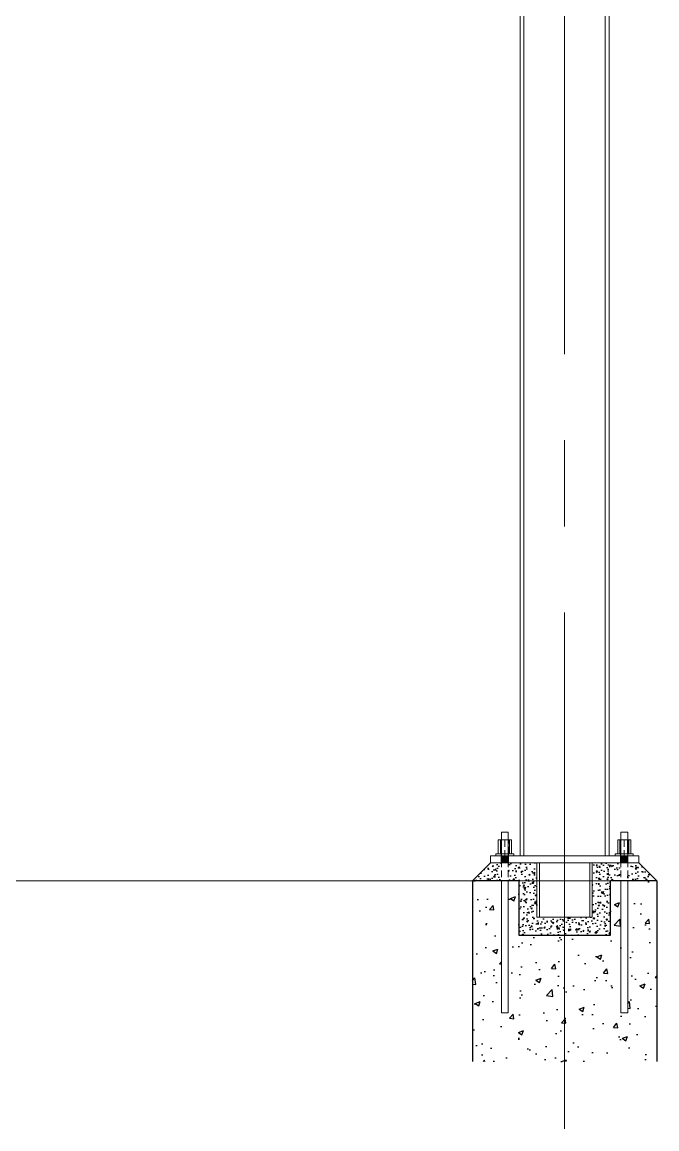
# Model space of a CAD drawing. Header units: metres. Extents: x 0 to 63075, y 0 to 44550.
# Drawn here: x 33126 to 34880, y 29196 to 32258 of the extents above; entities that cross this region are included whole.
import ezdxf

# ---------------------------------------------------------------- set-up
doc = ezdxf.new("R2010")
doc.units = ezdxf.units.M
doc.header["$LTSCALE"] = 75
doc.linetypes.add('CENTER2', pattern=[28.575, 19.05, -3.175, 3.175, -3.175])
doc.linetypes.add('DASHED2', pattern=[0.375, 0.25, -0.125])
for name, color, linetype in [('SC1', 7, 'CENTER2'), ('SDM', 7, 'Continuous'), ('SL1', 8, 'Continuous')]:
    doc.layers.add(name, color=color, linetype=linetype)

# ---------------------------------------------------------------- blocks, each defined once
blk = doc.blocks.new('A$C5138bbe7')
at = {"layer": 'SL1'}
for points in [[(22058.9, 2520.7), (22058.9, 2501.7), (22038.6, 2501.7), (22038.6, 2520.7)], [(22058.9, 2520.7), (22058.9, 2501.7), (22038.6, 2501.7), (22038.6, 2520.7)], [(22388.9, 2520.7), (22388.9, 2501.7), (22368.6, 2501.7), (22368.6, 2520.7)], [(22388.9, 2520.7), (22388.9, 2501.7), (22368.6, 2501.7), (22368.6, 2520.7)]]:
    blk.add_hatch(color=256, dxfattribs=at).paths.add_polyline_path(points, flags=17)
h = blk.add_hatch(dxfattribs=at)
h.set_pattern_fill('AR-CONC', color=8, scale=5)
h.set_pattern_definition([(50, (20484.895, -7905), (35.86301, -3.13761), [3.75, -41.25]), (355, (20484.895, -7905), (-6.93757, 37.60961), [3, -33]), (100.45144, (20487.883, -7905.262), (28.92544, 34.472), [3.18701, -35.0571]), (46.1842, (20484.895, -7895), (53.36207, -8.27596), [5.625, -61.875]), (96.63564, (20489.34, -7895.69), (46.7331, 48.70593), [4.78052, -52.5857]), (351.18416, (20484.895, -7895), (46.7331, 48.70593), [4.5, -49.5]), (21, (20489.895, -7897.5), (29.84535, -20.130945), [3.75, -41.25]), (326, (20489.895, -7897.5), (12.16577, 36.2575), [3, -33]), (71.45144, (20492.38, -7899.178), (42.01112, 16.12656), [3.18701, -35.0571]), (37.5, (20484.895, -7905), (0.607993, 16.644693), [0, -32.6, 0, -33.5, 0, -33.125]), (7.5, (20484.895, -7905), (13.153477, 19.720586), [0, -19.1, 0, -31.85, 0, -12.625]), (327.5, (20473.745, -7905), (26.691122, -1.127744), [0, -12.5, 0, -39, 0, -51.75]), (317.5, (20468.745, -7905), (29.15931, 5.00525), [0, -16.25, 0, -25.9, 0, -36.75])])
h.paths.add_polyline_path([(22290.2, 2351.7), (22137.2, 2351.7), (22137.2, 2501.7), (22058.2, 2501.7), (22058.2, 2451.7), (22087.2, 2451.7), (22087.2, 2301.7), (22340.2, 2301.7), (22340.2, 2451.7), (22369.2, 2451.7), (22369.2, 2501.7), (22290.2, 2501.7)])
h.paths.add_polyline_path([(22388.2, 2451.7), (22468.7, 2451.7), (22468.7, 2451.7), (22418.7, 2501.7), (22388.2, 2501.7)])
h.paths.add_polyline_path([(21958.7, 2451.7), (22039.2, 2451.7), (22039.2, 2501.7), (22008.7, 2501.7)])
h = blk.add_hatch(dxfattribs=at)
h.set_pattern_fill('AR-CONC', color=8, scale=20)
h.set_pattern_definition([(50, (20484.9, -7905), (143.452, -12.5504), [15, -165]), (355, (20484.9, -7905), (-27.7503, 150.4384), [12, -132]), (100.4514, (20496.85, -7906.05), (115.7018, 137.888), [12.748, -140.2284]), (46.1842, (20484.9, -7865), (213.4483, -33.104), [22.5, -247.5]), (96.6356, (20502.68, -7867.76), (186.9324, 194.8237), [19.122, -210.3428]), (351.1842, (20484.9, -7865), (186.9324, 194.8237), [18, -198]), (21, (20504.9, -7875), (119.3814, -80.5238), [15, -165]), (326, (20504.9, -7875), (48.663, 145.03), [12, -132]), (71.4514, (20514.84, -7881.71), (168.0445, 64.5062), [12.748, -140.2284]), (37.5, (20484.895, -7905), (2.43197, 66.57877), [0, -130.4, 0, -134, 0, -132.5]), (7.5, (20484.895, -7905), (52.6139, 78.88234), [0, -76.4, 0, -127.4, 0, -50.5]), (327.5, (20440.295, -7905), (106.7645, -4.51097), [0, -50, 0, -156, 0, -207]), (317.5, (20420.29, -7905), (116.6372, 20.021), [0, -65, 0, -103.6, 0, -147])])
h.paths.add_polyline_path([(22388.2, 2086.7), (22374, 2086.7), (22369.2, 2086.7), (22369.2, 2451.7), (22340.2, 2451.7), (22340.2, 2301.7), (22087.2, 2301.7), (22087.2, 2451.7), (22058.2, 2451.7), (22058.2, 2086.7), (22044, 2086.7), (22039.2, 2086.7), (22039.2, 2451.7), (21958.7, 2451.7), (21958.7, 1951.7), (22468.7, 1951.7), (22468.7, 2451.7), (22388.2, 2451.7)])
at = {"layer": 'SL1', "lineweight": 0}
for p, q in [((22090.7, 2520.7), (22090.7, 9913)), ((22101.4, 2520.7), (22101.4, 9913)), ((22326, 9913), (22326, 2520.7)), ((22336.7, 9913), (22336.7, 2520.7)), ((22039.2, 2586.7), (22039.2, 2565)), ((22039.2, 2586.7), (22048.7, 2586.7)), ((22039.2, 2586.7), (22039.2, 2565)), ((22039.2, 2586.7), (22048.7, 2586.7)), ((22048.7, 2586.7), (22058.2, 2586.7)), ((22048.7, 2586.7), (22058.2, 2586.7)), ((22058.2, 2586.7), (22058.2, 2565)), ((22058.2, 2586.7), (22058.2, 2565)), ((22369.2, 2586.7), (22369.2, 2565)), ((22388.2, 2586.7), (22369.2, 2586.7)), ((22369.2, 2586.7), (22369.2, 2565)), ((22388.2, 2586.7), (22369.2, 2586.7)), ((22388.2, 2586.7), (22388.2, 2565)), ((22388.2, 2586.7), (22388.2, 2565)), ((22030.5, 2565), (22036.2, 2565)), ((22030.5, 2527), (22030.5, 2565)), ((22030.5, 2565), (22036.2, 2565)), ((22030.5, 2527), (22030.5, 2565)), ((22036.2, 2565), (22061.2, 2565)), ((22036.2, 2527), (22036.2, 2565)), ((22036.2, 2565), (22061.2, 2565)), ((22036.2, 2527), (22036.2, 2565)), ((22061.2, 2527), (22061.2, 2565)), ((22067, 2565), (22061.2, 2565)), ((22067, 2565), (22061.2, 2565)), ((22061.2, 2527), (22061.2, 2565)), ((22067, 2527), (22067, 2565)), ((22067, 2527), (22067, 2565)), ((22360.5, 2527), (22360.5, 2565)), ((22366.2, 2565), (22360.5, 2565)), ((22360.5, 2527), (22360.5, 2565)), ((22366.2, 2565), (22360.5, 2565)), ((22366.2, 2527), (22366.2, 2565)), ((22366.2, 2565), (22391.2, 2565)), ((22366.2, 2527), (22366.2, 2565)), ((22366.2, 2565), (22391.2, 2565)), ((22397, 2565), (22391.2, 2565)), ((22391.2, 2565), (22391.2, 2527)), ((22391.2, 2565), (22391.2, 2527)), ((22397, 2565), (22391.2, 2565)), ((22397, 2527), (22397, 2565)), ((22397, 2527), (22397, 2565)), ((22008.7, 2520.7), (22418.7, 2520.7)), ((22008.7, 2501.7), (22008.7, 2520.7)), ((22008.7, 2520.7), (22418.7, 2520.7)), ((22008.7, 2501.7), (22008.7, 2520.7)), ((22023.7, 2520.7), (22023.7, 2527)), ((22023.7, 2527), (22073.7, 2527)), ((22023.7, 2520.7), (22023.7, 2527)), ((22023.7, 2527), (22073.7, 2527)), ((22023.7, 2520.7), (22073.7, 2520.7)), ((22023.7, 2520.7), (22073.7, 2520.7)), ((22061.2, 2527), (22036.2, 2527)), ((22061.2, 2527), (22036.2, 2527)), ((22038.6, 2520.7), (22038.6, 2527)), ((22038.6, 2520.7), (22038.6, 2527)), ((22038.6, 2501.7), (22038.6, 2520.7)), ((22038.6, 2501.7), (22038.6, 2520.7)), ((22038.6, 2501.7), (22038.6, 2520.7)), ((22038.6, 2501.7), (22038.6, 2520.7)), ((22038.6, 2501.7), (22038.6, 2520.7)), ((22038.6, 2501.7), (22038.6, 2520.7)), ((22048.7, 2520.7), (22048.7, 2527)), ((22048.7, 2520.7), (22048.7, 2527)), ((22048.7, 2501.7), (22048.7, 2520.7)), ((22048.7, 2501.7), (22048.7, 2520.7)), ((22048.7, 2501.7), (22048.7, 2520.7)), ((22048.7, 2501.7), (22048.7, 2520.7)), ((22048.7, 2501.7), (22048.7, 2520.7)), ((22048.7, 2501.7), (22048.7, 2520.7)), ((22058.9, 2520.7), (22058.9, 2527)), ((22058.9, 2520.7), (22058.9, 2527)), ((22058.9, 2501.7), (22058.9, 2520.7)), ((22058.9, 2501.7), (22058.9, 2520.7)), ((22058.9, 2501.7), (22058.9, 2520.7)), ((22058.9, 2501.7), (22058.9, 2520.7)), ((22058.9, 2501.7), (22058.9, 2520.7)), ((22058.9, 2501.7), (22058.9, 2520.7)), ((22073.7, 2520.7), (22073.7, 2527)), ((22073.7, 2520.7), (22073.7, 2527)), ((22101.4, 2520.7), (22090.7, 2520.7)), ((22336.7, 2520.7), (22326, 2520.7)), ((22353.7, 2520.7), (22353.7, 2527)), ((22353.7, 2527), (22403.7, 2527)), ((22353.7, 2520.7), (22353.7, 2527)), ((22353.7, 2527), (22403.7, 2527)), ((22353.7, 2520.7), (22403.7, 2520.7)), ((22353.7, 2520.7), (22403.7, 2520.7)), ((22391.2, 2527), (22366.2, 2527)), ((22391.2, 2527), (22366.2, 2527)), ((22368.6, 2520.7), (22368.6, 2527)), ((22368.6, 2520.7), (22368.6, 2527)), ((22368.6, 2501.7), (22368.6, 2520.7)), ((22368.6, 2501.7), (22368.6, 2520.7)), ((22368.6, 2501.7), (22368.6, 2520.7)), ((22368.6, 2501.7), (22368.6, 2520.7)), ((22368.6, 2501.7), (22368.6, 2520.7)), ((22368.6, 2501.7), (22368.6, 2520.7)), ((22378.7, 2520.7), (22378.7, 2527)), ((22378.7, 2520.7), (22378.7, 2527)), ((22378.7, 2501.7), (22378.7, 2520.7)), ((22378.7, 2501.7), (22378.7, 2520.7)), ((22378.7, 2501.7), (22378.7, 2520.7)), ((22378.7, 2501.7), (22378.7, 2520.7)), ((22378.7, 2501.7), (22378.7, 2520.7)), ((22378.7, 2501.7), (22378.7, 2520.7)), ((22388.9, 2520.7), (22388.9, 2527)), ((22388.9, 2520.7), (22388.9, 2527)), ((22388.9, 2501.7), (22388.9, 2520.7)), ((22388.9, 2501.7), (22388.9, 2520.7)), ((22388.9, 2501.7), (22388.9, 2520.7)), ((22388.9, 2501.7), (22388.9, 2520.7)), ((22388.9, 2501.7), (22388.9, 2520.7)), ((22388.9, 2501.7), (22388.9, 2520.7)), ((22403.7, 2520.7), (22403.7, 2527)), ((22403.7, 2520.7), (22403.7, 2527)), ((22418.7, 2520.7), (22418.7, 2501.7)), ((22418.7, 2520.7), (22418.7, 2501.7)), ((21958.7, 2451.7), (22008.7, 2501.7)), ((22418.7, 2501.7), (22008.7, 2501.7)), ((22008.7, 2501.7), (22418.7, 2501.7)), ((22008.7, 2501.7), (22418.7, 2501.7)), ((22418.7, 2501.7), (22008.7, 2501.7)), ((22137.2, 2501.7), (22137.2, 2351.7)), ((22144.3, 2501.7), (22144.3, 2351.7)), ((22283.1, 2351.7), (22283.1, 2501.7)), ((22290.2, 2351.7), (22290.2, 2501.7)), ((22418.7, 2501.7), (22468.7, 2451.7)), ((22468.7, 2451.7), (21958.7, 2451.7)), ((22039.2, 2451.7), (22039.2, 2086.7)), ((22039.2, 2451.7), (22039.2, 2086.7)), ((22058.2, 2451.7), (22058.2, 2086.7)), ((22058.2, 2451.7), (22058.2, 2086.7)), ((22137.2, 2451.7), (22137.2, 2351.7)), ((22144.3, 2451.7), (22144.3, 2351.7)), ((22283.1, 2351.7), (22283.1, 2451.7)), ((22290.2, 2351.7), (22290.2, 2451.7)), ((22369.2, 2451.7), (22369.2, 2086.7)), ((22369.2, 2451.7), (22369.2, 2086.7)), ((22388.2, 2451.7), (22388.2, 2086.7)), ((22388.2, 2451.7), (22388.2, 2086.7)), ((22137.2, 2351.7), (22290.2, 2351.7)), ((22137.2, 2351.7), (22290.2, 2351.7)), ((22039.2, 2086.7), (22058.2, 2086.7)), ((22039.2, 2086.7), (22058.2, 2086.7)), ((22369.2, 2086.7), (22374, 2086.7)), ((22369.2, 2086.7), (22374, 2086.7)), ((22388.2, 2086.7), (22374, 2086.7)), ((22388.2, 2086.7), (22374, 2086.7))]:
    blk.add_line(p, q, dxfattribs=at)
at = {"layer": 'SL1', "linetype": 'DASHED2', "lineweight": 0}
for p, q in [((22048.7, 2586.7), (22040.5, 2586.7)), ((22048.7, 2586.7), (22040.5, 2586.7)), ((22369.2, 2586.7), (22378.7, 2586.7)), ((22369.2, 2586.7), (22378.7, 2586.7)), ((22061.2, 2565), (22036.2, 2565)), ((22036.2, 2565), (22061.2, 2565)), ((22036.2, 2565), (22061.2, 2565)), ((22061.2, 2565), (22036.2, 2565)), ((22039.1, 2527), (22039.1, 2565)), ((22039.1, 2527), (22039.1, 2565)), ((22039.2, 2565), (22039.2, 2451.7)), ((22039.2, 2565), (22039.2, 2451.7)), ((22039.6, 2527), (22039.6, 2565)), ((22039.6, 2527), (22039.6, 2565)), ((22039.6, 2565), (22039.6, 2527)), ((22039.6, 2565), (22039.6, 2527)), ((22039.6, 2527), (22039.6, 2565)), ((22039.6, 2527), (22039.6, 2565)), ((22048.7, 2565), (22048.7, 2527)), ((22048.7, 2565), (22048.7, 2527)), ((22057.9, 2527), (22057.9, 2565)), ((22057.9, 2527), (22057.9, 2565)), ((22057.9, 2565), (22057.9, 2527)), ((22057.9, 2565), (22057.9, 2527)), ((22057.9, 2527), (22057.9, 2565)), ((22057.9, 2527), (22057.9, 2565)), ((22058.2, 2565), (22058.2, 2451.7)), ((22058.2, 2565), (22058.2, 2451.7)), ((22058.4, 2527), (22058.4, 2565)), ((22058.4, 2527), (22058.4, 2565)), ((22391.2, 2565), (22366.2, 2565)), ((22366.2, 2565), (22391.2, 2565)), ((22391.2, 2565), (22366.2, 2565)), ((22366.2, 2565), (22391.2, 2565)), ((22369.1, 2527), (22369.1, 2565)), ((22369.1, 2527), (22369.1, 2565)), ((22369.2, 2565), (22369.2, 2451.7)), ((22369.2, 2565), (22369.2, 2451.7)), ((22369.6, 2565), (22369.6, 2527)), ((22369.6, 2527), (22369.6, 2565)), ((22369.6, 2527), (22369.6, 2565)), ((22369.6, 2527), (22369.6, 2565)), ((22369.6, 2565), (22369.6, 2527)), ((22369.6, 2527), (22369.6, 2565)), ((22378.7, 2565), (22378.7, 2527)), ((22378.7, 2565), (22378.7, 2527)), ((22387.9, 2565), (22387.9, 2527)), ((22387.9, 2527), (22387.9, 2565)), ((22387.9, 2527), (22387.9, 2565)), ((22387.9, 2527), (22387.9, 2565)), ((22387.9, 2565), (22387.9, 2527)), ((22387.9, 2527), (22387.9, 2565)), ((22388.2, 2565), (22388.2, 2451.7)), ((22388.2, 2565), (22388.2, 2451.7)), ((22388.4, 2527), (22388.4, 2565)), ((22388.4, 2527), (22388.4, 2565)), ((22073.7, 2527), (22023.7, 2527)), ((22023.7, 2520.7), (22023.7, 2527)), ((22023.7, 2520.7), (22023.7, 2527)), ((22073.7, 2527), (22023.7, 2527)), ((22023.7, 2520.7), (22023.7, 2527)), ((22073.7, 2527), (22023.7, 2527)), ((22073.7, 2527), (22023.7, 2527)), ((22023.7, 2520.7), (22023.7, 2527)), ((22073.7, 2520.7), (22023.7, 2520.7)), ((22073.7, 2520.7), (22023.7, 2520.7)), ((22073.7, 2520.7), (22023.7, 2520.7)), ((22073.7, 2520.7), (22023.7, 2520.7)), ((22030.5, 2527), (22067, 2527)), ((22030.5, 2527), (22067, 2527)), ((22036.2, 2527), (22061.2, 2527)), ((22036.2, 2527), (22061.2, 2527)), ((22073.7, 2520.7), (22073.7, 2527)), ((22073.7, 2520.7), (22073.7, 2527)), ((22073.7, 2520.7), (22073.7, 2527)), ((22073.7, 2520.7), (22073.7, 2527)), ((22326, 2520.7), (22101.4, 2520.7)), ((22353.7, 2520.7), (22353.7, 2527)), ((22403.7, 2527), (22353.7, 2527)), ((22403.7, 2527), (22353.7, 2527)), ((22353.7, 2520.7), (22353.7, 2527)), ((22403.7, 2527), (22353.7, 2527)), ((22353.7, 2520.7), (22353.7, 2527)), ((22353.7, 2520.7), (22353.7, 2527)), ((22403.7, 2527), (22353.7, 2527)), ((22403.7, 2520.7), (22353.7, 2520.7)), ((22403.7, 2520.7), (22353.7, 2520.7)), ((22403.7, 2520.7), (22353.7, 2520.7)), ((22403.7, 2520.7), (22353.7, 2520.7)), ((22397, 2527), (22360.5, 2527)), ((22397, 2527), (22360.5, 2527)), ((22391.2, 2527), (22366.2, 2527)), ((22391.2, 2527), (22366.2, 2527)), ((22403.7, 2520.7), (22403.7, 2527)), ((22403.7, 2520.7), (22403.7, 2527)), ((22403.7, 2520.7), (22403.7, 2527)), ((22403.7, 2520.7), (22403.7, 2527)), ((22137.2, 2501.7), (22290.2, 2501.7)), ((22137.2, 2501.7), (22137.2, 2451.7)), ((22144.3, 2501.7), (22144.3, 2351.7)), ((22283.1, 2501.7), (22283.1, 2451.7)), ((22290.2, 2501.7), (22290.2, 2351.7)), ((22058.2, 2086.7), (22044, 2086.7)), ((22058.2, 2086.7), (22044, 2086.7)), ((22374, 2086.7), (22387, 2086.7)), ((22374, 2086.7), (22387, 2086.7))]:
    blk.add_line(p, q, dxfattribs=at)
at = {"layer": 'SL1', "color": 8}
for p, q in [((21958.7, 2451.7), (22008.7, 2501.7)), ((22418.7, 2501.7), (22468.7, 2451.7)), ((22087.2, 2451.7), (21958.7, 2451.7)), ((21958.7, 2451.7), (21958.7, 1951.7)), ((22087.2, 2451.7), (22087.2, 2301.7)), ((22340.2, 2301.7), (22340.2, 2451.7)), ((22468.7, 2451.7), (22340.2, 2451.7)), ((22468.7, 2451.7), (22468.7, 1951.7)), ((22087.2, 2301.7), (22340.2, 2301.7))]:
    blk.add_line(p, q, dxfattribs=at)

msp = doc.modelspace()

# ---------------------------------------------------------------- linework, layer by layer
at = {"layer": 'SC1', "lineweight": 0}
msp.add_line((34625, 29196.2), (34625, 40342.3), dxfattribs=at)
at = {"layer": 'SDM', "lineweight": 0}
msp.add_line((32003.4, 29882.2), (34370, 29882.2), dxfattribs=at)

# ---------------------------------------------------------------- block references
at = {"layer": 'SDM'}
msp.add_blockref('A$C5138bbe7', (12411.3, 27430.5), dxfattribs=at)

doc.saveas('drawing.dxf')
